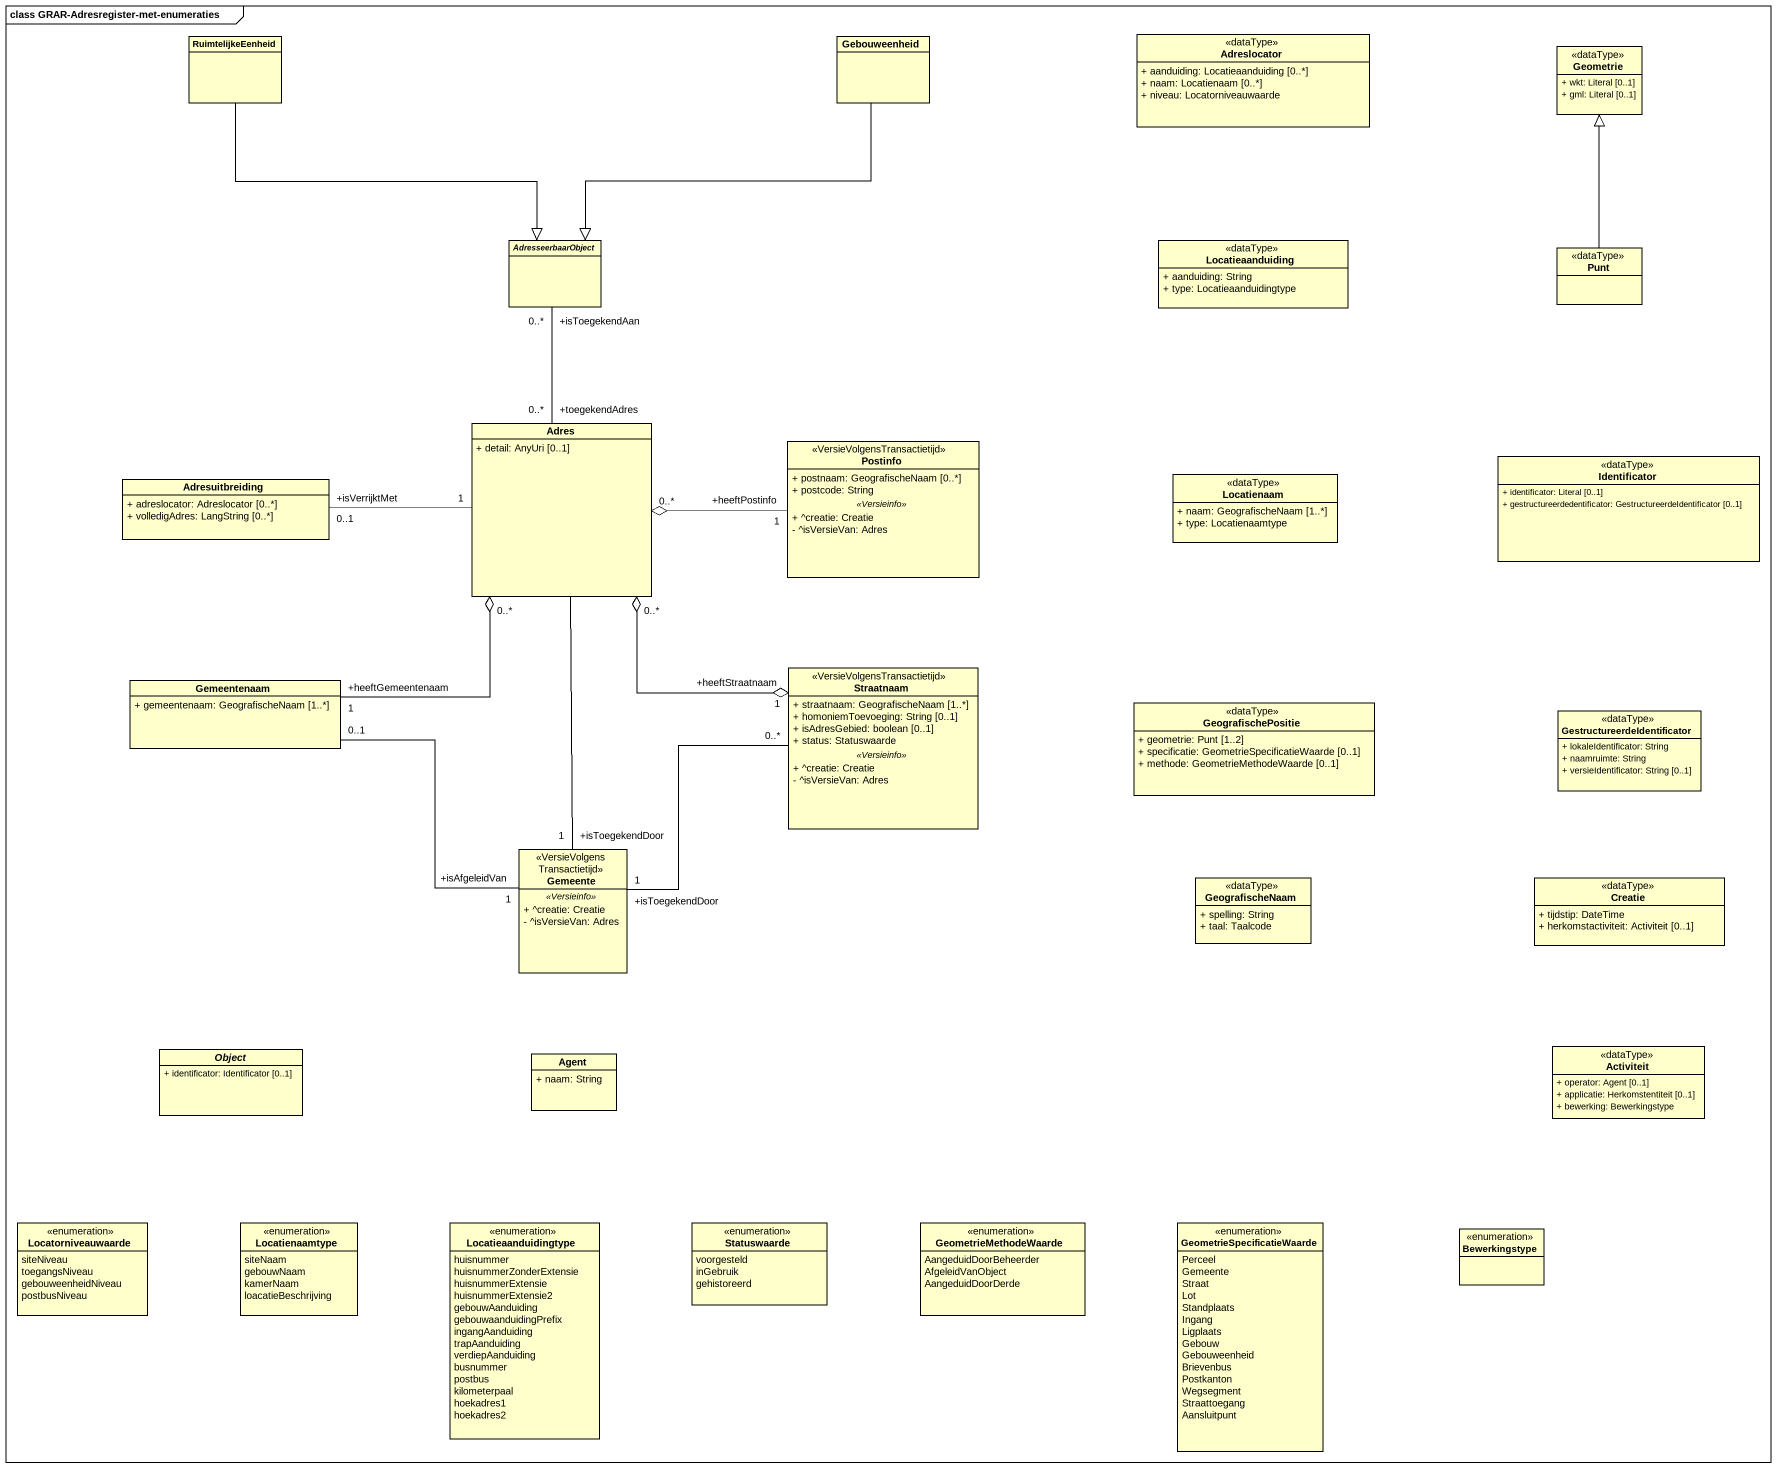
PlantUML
@startuml
mainframe class GRAR-Adresregister-met-enumeraties
hide circle
hide empty members
skinparam classAttributeIconSize 0
class RuimtelijkeEenheid
class Gebouweenheid
class Adreslocator <<dataType>> {
  + aanduiding: Locatieaanduiding [0..*]
  + naam: Locatienaam [0..*]
  + niveau: Locatorniveauwaarde
}
class Geometrie <<dataType>> {
  + wkt: Literal [0..1]
  + gml: Literal [0..1]
}
abstract class AdresseerbaarObject
class Locatieaanduiding <<dataType>> {
  + aanduiding: String
  + type: Locatieaanduidingtype
}
class Punt <<dataType>>
class Adres {
  + detail: AnyUri [0..1]
}
class Postinfo <<VersieVolgensTransactietijd>> {
  + postnaam: GeografischeNaam [0..*]
  + postcode: String
  .. <<Versieinfo>> ..
  + ^creatie: Creatie
  - ^isVersieVan: Adres
}
class Identificator <<dataType>> {
  + identificator: Literal [0..1]
  + gestructureerdedentificator: GestructureerdeIdentificator [0..1]
}
class Adresuitbreiding {
  + adreslocator: Adreslocator [0..*]
  + volledigAdres: LangString [0..*]
}
class Locatienaam <<dataType>> {
  + naam: GeografischeNaam [1..*]
  + type: Locatienaamtype
}
class Gemeentenaam {
  + gemeentenaam: GeografischeNaam [1..*]
}
class Straatnaam <<VersieVolgensTransactietijd>> {
  + straatnaam: GeografischeNaam [1..*]
  + homoniemToevoeging: String [0..1]
  + isAdresGebied: boolean [0..1]
  + status: Statuswaarde
  .. <<Versieinfo>> ..
  + ^creatie: Creatie
  - ^isVersieVan: Adres
}
class GeografischePositie <<dataType>> {
  + geometrie: Punt [1..2]
  + specificatie: GeometrieSpecificatieWaarde [0..1]
  + methode: GeometrieMethodeWaarde [0..1]
}
class GestructureerdeIdentificator <<dataType>> {
  + lokaleIdentificator: String
  + naamruimte: String
  + versieIdentificator: String [0..1]
}
class Gemeente <<VersieVolgensTransactietijd>> {
  .. <<Versieinfo>> ..
  + ^creatie: Creatie
  - ^isVersieVan: Adres
}
class GeografischeNaam <<dataType>> {
  + spelling: String
  + taal: Taalcode
}
class Creatie <<dataType>> {
  + tijdstip: DateTime
  + herkomstactiviteit: Activiteit [0..1]
}
abstract class "Object" as Object_ {
  + identificator: Identificator [0..1]
}
class "Agent" as Agent_ {
  + naam: String
}
class Activiteit <<dataType>> {
  + operator: Agent [0..1]
  + applicatie: Herkomstentiteit [0..1]
  + bewerking: Bewerkingstype
}
enum Locatorniveauwaarde {
  siteNiveau
  toegangsNiveau
  gebouweenheidNiveau
  postbusNiveau
}
enum Locatienaamtype {
  siteNaam
  gebouwNaam
  kamerNaam
  loacatieBeschrijving
}
enum Locatieaanduidingtype {
  huisnummer
  huisnummerZonderExtensie
  huisnummerExtensie
  huisnummerExtensie2
  gebouwAanduiding
  gebouwaanduidingPrefix
  ingangAanduiding
  trapAanduiding
  verdiepAanduiding
  busnummer
  postbus
  kilometerpaal
  hoekadres1
  hoekadres2
}
enum Statuswaarde {
  voorgesteld
  inGebruik
  gehistoreerd
}
enum GeometrieMethodeWaarde {
  AangeduidDoorBeheerder
  AfgeleidVanObject
  AangeduidDoorDerde
}
enum GeometrieSpecificatieWaarde {
  Perceel
  Gemeente
  Straat
  Lot
  Standplaats
  Ingang
  Ligplaats
  Gebouw
  Gebouweenheid
  Brievenbus
  Postkanton
  Wegsegment
  Straattoegang
  Aansluitpunt
}
enum Bewerkingstype
RuimtelijkeEenheid --|> AdresseerbaarObject
Gebouweenheid --|> AdresseerbaarObject
Punt -up-|> Geometrie
Adres "+toegekendAdres\n0..*" -up- "+isToegekendAan\n0..*" AdresseerbaarObject
Adres "0..*" o-right- "+heeftPostinfo\n1" Postinfo
Adres "1" -left- "+isVerrijktMet\n0..1" Adresuitbreiding
Adres "0..*" o-- "+heeftGemeentenaam\n1" Gemeentenaam
Adres "0..*" o--o "+heeftStraatnaam\n1" Straatnaam
Adres -- "+isToegekendDoor\n1" Gemeente
Gemeentenaam "0..1" -right- "+isAfgeleidVan\n1" Gemeente
Straatnaam "0..*" -left- "+isToegekendDoor\n1" Gemeente
@enduml
